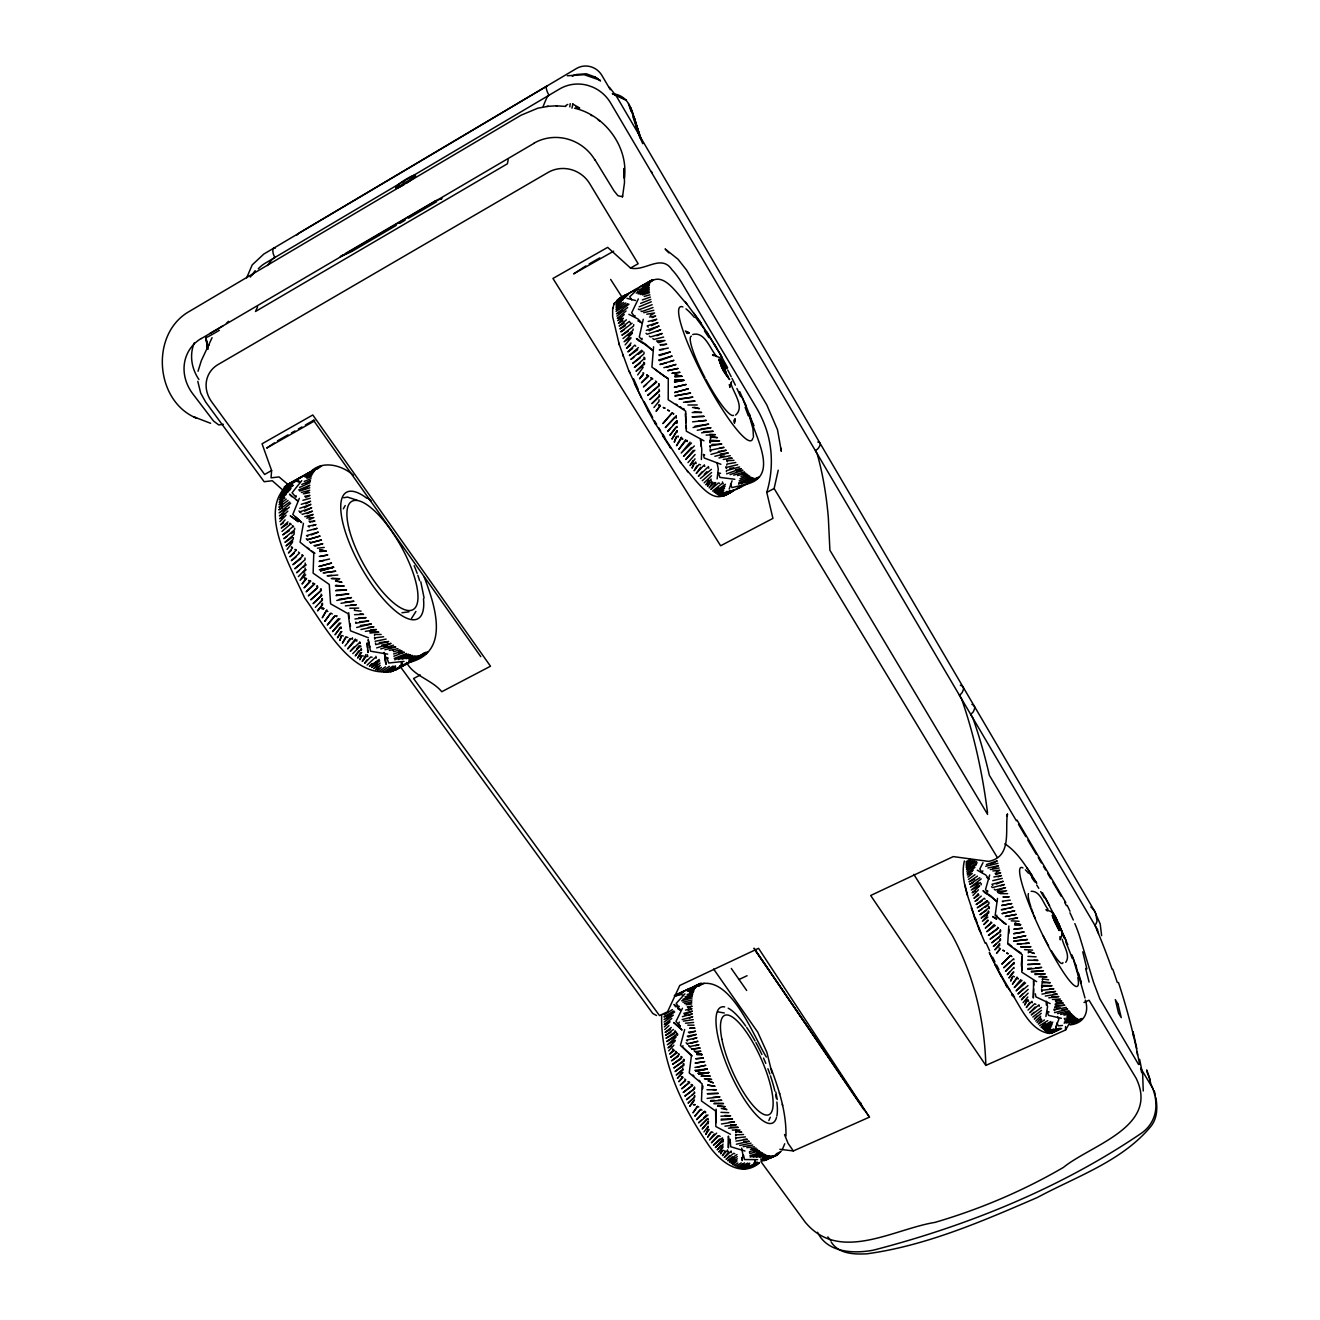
<?xml version="1.0" encoding="UTF-8"?>
<svg xmlns="http://www.w3.org/2000/svg" width="1320" height="1320" viewBox="0 0 1320 1320"><rect width="100%" height="100%" fill="white"/><g stroke="black" fill="none" stroke-linecap="round" stroke-linejoin="round"><path stroke-width="1.5" d="M374.583 635.63L374.583 634.491L381.15 634.441M685.608 416.328L685.789 422.664M785.961 1136.025C786.406 1112.842 779.279 1090.32 771.243 1068.837M1021.499 966.372L1021.68 963.501M356.812 639.705L356.796 641.107L355.361 640.447L347.655 648.895L355.361 639.045M352.44 637.791L352.423 639.21L350.938 638.616L344.998 646.008M1069.58 1023.066L1065.57 1029.996L985.826 1065.421C984.67 1020.855 973.747 974.787 952.281 935.368L913.786 874.351M659.191 394.465L659.175 396.231L651.915 403.623L659.67 396.182M1046.414 1002.177L1046.298 1004.949M1000.279 934.477L1000.263 935.979L991.732 942.826L999.157 937.15M1000.643 936.028L1000.675 934.527M755.287 1160.693L753.555 1164.818M685.641 414.744L686.317 431.194L703.939 440.797M1021.515 964.92L1021.713 962.131M683.463 1059.316L683.413 1060.752L673.827 1067.995L684.189 1060.983L684.222 1059.531M996.732 915.172L996.699 916.525L1000.725 920.221M988.96 902.352L988.911 903.771L978.598 911.295L981.733 909.332M301.752 477.031L290.136 483.087L295.564 481.437M643.979 357.175L643.929 358.875L634.375 367.405L640.315 362.901M644.77 359.535L644.82 357.852M677.111 430.666L672.078 438.883L677.111 430.666L677.044 432.333M685.427 416.196L685.707 413.16M305.167 568.029L305.101 569.695L298.37 576.576M1021.531 963.468L1021.762 960.745M753.489 437.151L752.944 428.62L749.001 414.942M694.27 1096.111L694.204 1097.547L688.066 1103.091L694.732 1097.151L694.798 1095.716M205.887 336.765L207.685 349.371L205.887 336.765A6.171 1.073 -34.1 0 0 209.649 335.874A70.966 12.012 -33.9 0 0 219.367 330.297M716.678 1133.121L709.533 1139.952L714.268 1133.962M709.186 1129.491L705.771 1134.491L707.899 1128.963M685.492 414.529L685.74 411.18L668.201 399.729L668.283 378.642L666.831 377.834M708.064 1127.593L708.147 1126.306L703.972 1131.9M1021.597 962.032L1021.861 959.376M384.78 658.779L384.796 655.891M659.027 399.745L658.911 401.495L653.928 407.517M1000.131 938.982L1000.015 940.483L993.349 946.391L996.171 944.047M1000.411 940.516L1000.51 939.015M683.248 1063.656L683.133 1065.091L675.064 1071.559L683.892 1065.322L684.024 1063.87M1021.697 960.58L1021.96 958.006M1033.659 988.894L1033.329 998.019L1033.593 980.463L1033.807 985.281M294.69 528.247L294.558 529.798L283.849 538.659L286.836 536.646M702.685 1088.753L702.933 1086.046M1007.292 815.051L1007.473 814.423C1004.718 828.976 1012.605 857.076 988.515 861.382L953.255 856.597L870.672 895.505L985.826 1065.421M1008.727 933.653L1009.189 929.412M643.714 362.257L643.549 363.94L636.058 371.233L643.005 365.722M644.391 364.617L644.539 362.917M988.73 906.609L988.597 908.028L979.918 914.71L986.139 910.684M989.241 908.672L989.373 907.252M1007.176 816.304L1007.391 813.912M1061.032 930.732L1058.805 923.703M304.87 573.012L300.069 580.305L305.728 574.778M661.666 1014.733C660.412 1060.999 681.615 1105.418 707.14 1142.955C717.684 1159.636 739.712 1179.255 759.363 1163.003M723.492 368.808C721.924 365.26 719.037 356.961 720.967 365.227M1021.812 959.128L1022.109 956.637M693.99 1100.401L689.617 1106.407L694.501 1100.005M716.1 1109.147L716.133 1122.627M734.316 422.532L733.87 420.106M1042.024 983.994L1042.173 982.723L1050.291 982.723L1041.942 981.601M701.365 459.525L701.794 449.477L700.491 439.51L701.151 446.308M710.424 435.847L710.556 438.603L710.721 437.151L717.436 437.695L712.173 436.31M636.405 289.295L619.872 298.072L614.279 303.369L612.661 308.863L612.645 316.685L619.311 344.85M642.064 338.316L641.899 339.702L639.292 337.029L643.253 319.275M633.732 324.572L633.567 326.024L621.885 335.214L628.27 331.271M732.055 480.777L729.184 489.077M1021.96 957.693L1022.34 954.822L1007.688 943.981L1008.81 925.996M999.718 943.47L994.9 949.822L999.916 945.005M1054.729 1007.82L1054.845 1006.83L1064.761 1005.213L1056.082 1005.279M692.604 421.839L706.315 420.387L698.478 421.212M682.819 1067.995L682.621 1069.431L676.253 1075.024L683.38 1069.645M294.195 532.933L293.98 534.501L284.955 542.355L292.314 537.289M778.222 470.217L774.13 488.515L766.771 492.393L772.926 518.397L720.621 545.77L552.948 278.454L607.662 247.368L630.514 268.042C644.919 271.705 661.254 253.688 671.863 269.593A40.639 13.662 64.7 0 1 681.978 283.156L756.657 408.193A39.056 12.986 66.1 0 1 764.643 424.809C772.959 446.16 773.388 470.596 766.771 492.393M750.007 1151.436L757.63 1149.423L751.69 1149.109M1028.33 952.908L1028.527 951.472L1034.335 953.436L1028.527 951.472M1027.719 960.135L1037.932 960.382L1033.841 960.284M726.759 465.185L726.924 464.079L735.784 462.478M643.137 367.339L637.676 374.946M734.596 421.971L735.058 418.688L734.481 423.258M988.251 910.866L988.036 912.285L981.205 918.027L988.68 912.928L988.894 911.509M677.143 427.35L676.995 426.409L669.9 435.254L675.906 427.284M676.797 420.684L676.83 423.077L676.797 420.684L672.87 425.304M1143.236 1090.98L1142.707 1074.926L1139.655 1059.333M1014.057 963.996L1014.024 962.544L1005.51 971.305L1013.925 963.121M1013.958 968.335L1013.925 967.477L1007.275 974.704L1009.519 972.097M1013.611 972.659L1013.661 971.8L1008.975 977.988L1012.803 972.576M1013.875 959.64L1013.678 958.765L1003.695 967.774L1009.453 962.297M682.72 1046.941L682.935 1045.671M676.764 1033.214L676.549 1034.534L666.683 1041.529L675.922 1036.216M677.473 1035.325L677.688 1034.005M987.756 890.835L987.558 891.99L985.528 889.515L989.67 874.962M981.189 878.905L970.48 887.189L978.582 882.964M633.138 328.96L632.874 330.429L623.007 338.53M653.582 346.813L651.915 367.125L666.633 377.602M355.872 622.083L355.658 623.238L368.725 620.977L359.551 621.769M354.635 609.246L354.403 610.385L361.07 611.16M293.469 537.636L293.172 539.203L286.027 545.919L292.76 541.15M508.167 159.769L507.408 163.779L255.519 311.471L257.582 306.801M682.918 1072.516L677.408 1078.357L682.143 1072.302M341.847 631.521L337.458 637.791L340.906 631.636M340.89 622.99L332.558 631.62L339.471 623.007M595.138 160.033L613.998 190.839L617.974 195.739L622.512 196.795L624.492 182.704L624.162 168.333L624.31 178.266C628.782 148.154 605.831 115.483 574.58 108.224M339.966 618.75L329.983 628.369L338.399 618.717M987.525 915.106L982.443 921.245L987.888 917.169M571.989 108.157L572.814 104.23A6.237 1.089 -32.2 0 0 572.534 103.9L579.711 108.075L575.866 107.035M408.969 660.759L419.034 656.04M738.705 482.856L751.327 477.345M1055.191 1004.85L1055.406 1003.86L1063.26 1003.068L1056.577 1002.474M569.811 106.904L570.207 103.669M406.527 662.458C413.82 676.253 432.003 679.75 441.755 691.73L490.495 666.22L312.79 414.975L262.053 443.8L271.606 470.531L271.062 477.84L279.064 476.933L288.321 484.786M676.021 1037.19L667.375 1044.73L675.114 1040.209M717.139 478.896L718.278 468.98L717.106 463.106M708.213 1122.445L708.428 1121.488L702.223 1128.979L708.213 1122.445L708.213 1123.732L708.428 1121.488M707.998 1115.004L698.544 1122.858L701.201 1120.251M981.041 884.895L981.321 883.691M632.263 333.382L624.096 341.748L630.036 338.019M980.496 882.519L971.339 889.993L979.423 885.753M198.017 371.266L201.333 360.657L212.075 337.705M292.495 542.338L287.067 549.384M246.642 277.876L252.202 264.891L263.786 254.067L546.348 86.444M997.524 898.392L995.148 915.37L1006.17 924.38L1001.649 921.079M750.404 1149.241L756.013 1148.07M360.921 655.941L359.914 659.736L361.828 655.826L363.33 655.974M303.451 523.38L300.069 542.207L313.78 553.179L313.12 573.16L329.274 584.463L330.577 603.834L348.2 613.75L350.46 630.812L368.395 637.791M675.064 1041.167L668.068 1047.849L671.088 1046.017M341.253 635.695L339.9 640.447L341.682 635.514L343.249 635.976M1064.431 1021.993L1075.849 1017.984L1071.856 1018.528M631.141 337.854L625.152 344.866M1045.918 1016.499L1047.568 1006.665L1046.397 1001.253M979.572 886.149L972.147 892.732L975.315 891.049M612.661 308.863L612.975 307.791M613.948 304.458L614.279 303.369M290.664 503.201L279.114 512.886L286.259 508.86M378.79 667.194L377.784 670.329L381.43 667.359M693.677 463.204L692.059 468.138L694.65 463.122L696.152 463.518L695.706 461.951M673.893 1045.126L668.712 1050.852M739.216 480.843L749.941 476.322L746.146 476.933M676.038 437.068L674.256 442.249L676.698 436.392L678.265 437.035L678.183 435.996M978.417 889.812L972.939 895.372M731.626 381.546L729.861 387.403L729.316 384.532M683.875 991.551L675.262 995.313M289.361 507.16L279.394 515.872L284.048 513.282M635.035 315.612L634.656 316.668L631.669 312.757L638.336 298.947M684.667 1029.534L680.443 1045.407L691.433 1055.637L689.238 1072.929L702.124 1083.819L701.481 1100.995L715.638 1111.027L715.836 1126.537L730.455 1134.259M628.93 304.21L616.506 313.78L623.106 310.431M721.891 1150.429L720.637 1153.812L722.766 1150.33L724.036 1150.594M784.74 1143.747L782.281 1149.72M709.186 481.981L707.553 486.337L710.506 482.427L711.86 482.476L711.084 480.579M964.392 860.937C959.624 880.572 970.101 900.768 975.282 919.33M674.652 1011.928L664.092 1019.518L673.365 1015.146L664.191 1022.026M1026.91 999.405L1024.683 1005.031L1027.257 1000.741L1028.544 1001.203L1028.197 999.851M761.689 1159.752L770.831 1156.27L766.969 1156.799M679.305 1022.092L678.48 1024.155L680.279 1026.333L675.988 1021.416L682.457 1008.282M415.915 611.457L411.625 618.271M1012.473 976.701L1010.674 981.073L1013.133 976.107L1014.453 976.767M287.826 511.17L279.675 518.777L283.272 516.796M1062.154 934.082L1060.241 939.807L1059.878 936.705M627.611 307.56L616.902 316.107M740.009 478.731L748.588 475.299M982.839 870.837L982.08 872.553L979.786 869.072L982.987 862.686M768.851 1120.482L770.319 1117.231M299.343 498.349L292.825 514.404L298.65 520.063M286.093 515.196L279.939 521.582M626.059 310.992L617.298 318.384L620.433 316.882M337.029 615.747L336.6 616.621L335.181 615.714L327.327 625.02L334.438 616.291M671.797 1018.479L664.29 1024.468L669.058 1022.291M976.371 864.649L966.784 871.216M1065.883 1018.248L1073.622 1015.822L1067.534 1015.806M345.592 637.082L342.408 643.187L346.368 636.966L347.902 637.494M365.921 654.538L362.257 661.468L366.333 656.32L367.801 656.518L367.389 654.736M360.541 652.624L357.637 658.053L361.713 652.459M741.048 476.536L747.268 474.326M343.349 508.827L345.197 505.527M624.261 314.49L617.694 320.578L623.023 318.202M698.791 1106.968L697.191 1106.853L693 1112.826L697.57 1106.193M670.065 1021.779L664.389 1026.844M696.828 465.993L694.122 470.778L699.088 464.376L700.54 464.838M974.919 867.405L967.065 873.081L972.015 871.15M326.815 609.873L322.278 617.76L326.37 610.747L327.871 611.523M377.751 666.567L375.92 669.768L380.193 665.28M309.243 473.204C321.156 459.508 341.418 464.706 353.447 475.249M692.885 460.73L690.079 465.581L695.029 458.832M762.184 1158.696L769.51 1155.99M400.537 666.748L401.495 662.706M409.827 658.564L415.767 655.99M708.691 480.332L705.969 484.836L711.15 479.094M747.285 1165.461L745.321 1168.662L749.067 1166.88M1055.67 1026.976L1058.822 1019.436L1057.65 1016.631M1066.972 1016.284L1072.549 1014.783M710.704 1132.263L707.619 1137.18L711.678 1131.818L712.932 1132.411M712.833 482.163L709.186 487.872L714.499 482.641L715.803 482.74M725.307 1151.106L722.419 1155.627L726.528 1151.172L727.749 1151.486L727.501 1149.918M722.947 1145.776L718.921 1152.046L723.063 1147.212M973.252 870.177L967.345 874.896L970.464 873.774M208.642 345.659L209.237 344.751M1029.6 1002.49L1026.316 1007.523L1031.052 1002.16L1032.289 1002.689L1031.926 1001.335M347.968 641.602L349.948 638.665M690.112 989.291C726.198 962.131 752.565 1034.88 766.326 1057.039M735.735 1160.577L732.831 1164.784L737.088 1160.907M358.776 650.826L355.278 655.891L361.3 649.11L361.465 650.215L361.267 648.582M366.911 660.016L364.666 663.25L370.705 656.964L372.124 657.228M296.125 495.742L295.927 497.211L292.066 492.756L301.736 480.661M340.296 627.33L335.049 634.755L341.104 627.016L341.286 628.435M293.172 485.463L280.912 494.076L290.12 489.852M392.37 669.421L390.472 672.062L395.159 668.761M725.224 370.128L725.934 373.131L724.515 370.837M724.977 370.177L725.835 368.973M330.198 613.767L324.769 621.34L330.841 613.123L332.31 613.965M685.756 439.675L678.843 449.328L685.856 440.715L687.308 441.523L687.225 440.484M700.689 467.346L696.234 473.484L703.362 465.828L704.764 466.356L704.303 464.805M1041.661 1019.551L1038.361 1024.089L1044.483 1019.931M762.894 1157.574L768.24 1155.726M377.223 664.141L373.84 668.662L380.077 663.036M291.043 488.4L280.368 496.072M1065.768 962.329C1070.734 955.432 1063.606 946.291 1062.253 939.295M356.614 648.879L359.139 645.711M715.341 483.895L710.886 489.472L718.344 483.021L719.582 483.186M679.255 1006.252L678.661 1006.995L676.219 1003.365L684.898 993.877M1047.866 1028.659L1045.605 1031.448L1050.819 1027.686M288.7 491.403L279.84 498.003L283.602 496.468M250.272 277.068L255.304 270.864L252.087 274.808M720.67 1145.529L717.156 1149.852L723.096 1144.077M728.772 1151.98L724.235 1157.508L730.158 1152.162L731.346 1152.525L731.082 1150.957M690.096 442.183L681.219 453.007L691.498 443.074M1020.789 979.605L1014.272 987.558L1022.026 980.397M228.525 321.272L226.413 323.416M693.33 450.401L685.806 459.508L694.864 450.219M1024.039 996.716L1021.449 999.834L1028.131 993.184M395.736 667.821L393.145 670.923L399.168 667.639M702.091 471.834L698.395 476.272L707.47 467.494L708.807 468.088L708.345 466.521M1023.115 1002.622L1027.834 996.98M699.897 1110.12L694.782 1116.192L700.804 1109.278L701.976 1110.12M999.586 949.641L996.55 953.238L1000.345 948.701L999.042 947.925M631.026 342.986L626.505 348.315L630.63 345.048M670.263 428.389L667.639 431.475L676.682 421.41M1037.042 1022.538L1039.88 1019.205L1041.068 1019.353L1040.457 1017.67M286.176 494.455L279.328 499.884L284.823 497.887M698.263 986.024L700.623 983.284L697.603 985.05M376.612 661.798L371.679 667.507L379.665 660.874M1036.876 1016.136L1034.335 1019.073L1041.199 1013.298M734.63 1159.62L731.247 1163.514L737.303 1158.762M354.205 646.816L350.278 651.304L359.634 642.493L359.997 643.582L359.783 641.933M723.822 365.475L724.416 364.798L725.125 367.768M987.789 920.089L983.845 924.594L988.317 920.436M720.258 490.132L716.859 494.01L724.564 488.252M687.984 462.594L695.095 454.526M727.848 492.673C712.586 506.682 696.581 480.183 686.944 470.531M691.433 447.546L683.545 456.308L694.337 445.962M1049.647 1029.814L1047.337 1032.372L1053.69 1028.973M717.783 1135.876L711.48 1142.79L718.987 1135.678L720.159 1136.388M674.833 417.186L665.296 427.581L676.087 416.427L676.318 418.077L676.203 415.701M285.103 519.865L280.599 524.733L283.519 522.819M722.799 1139.539L715.324 1147.575L722.898 1140.958L722.997 1141.998L722.799 1139.539L722.898 1140.579M643.203 374.847L639.523 378.807L643.764 373.213L642.988 372.735M706.942 1118.997L700.409 1125.976L708.031 1118.551L708.114 1119.855M1024.436 982.064L1016.136 990.924L1025.607 982.938M629.887 292.941L616.885 301.207L623.65 298.435M371.992 663.597L369.451 666.303L379.252 659.456M704.269 474.408L706.876 471.669M729.762 1155.577L726.115 1159.438L733.656 1153.301L734.794 1153.713M1022.489 994.059L1019.733 996.963L1028.181 989.373M315.348 607.348L321.75 600.583L321.667 598.983M1035.128 1007.028L1029.716 1012.737L1038.18 1005.526L1039.318 1006.153L1038.955 1004.8M734.299 1165.543L737.814 1163.019M1054.928 918.175L1056.643 921.145M319.588 602.943L322.41 600.022L322.311 598.405M724.168 493.069L721.396 495.924L730.339 490.561M717.981 490.545L715.489 493.069L725.142 486.222M352.82 653.631L360.608 645.777L360.871 646.882M627.841 295.07L616.555 302.346L621.605 300.399M733.953 1157.822L729.581 1162.194L737.269 1156.633M781.209 1151.172L777.249 1154.984L764.131 1160.709M696.201 986.881L698.808 984.307L693.165 986.898L693.957 988.63M703.84 1117.628L706.497 1115.02M719.796 1138.945L713.427 1145.216L722.436 1137.856L722.617 1138.896M623.304 318.45L618.404 323.235L622.924 320.776M1035.771 1021.036L1040.671 1016.235M1023.561 988.531L1017.967 993.993L1027.983 985.578M292.561 482.097C252.73 505.098 292.479 569.811 304.623 597.91C324.456 624.888 353.826 683.925 395.95 669.702L413.457 660.445M1045.159 1023.412L1041.101 1027.323L1050.835 1021.482M704.17 482.806L711.513 475.81M645.315 286.275L650.727 281.127L642.312 285.73M625.581 297.28L616.242 303.451M1056.478 920.914L1058.953 927.96M322.03 595.171L313.087 603.636L321.37 595.749L321.189 594.132M698.957 985.908L701.728 983.284L695.458 986.766M1027.999 1010.097L1034.698 1003.761L1035.886 1004.339M649.605 282.497C663.762 270.27 677.704 295.284 686.73 303.715M718.558 487.872L714.07 492.096L725.439 484.275M743.275 1163.91L738.936 1167.969L747.714 1163.035M367.141 665.065L374.929 657.789L376.299 658.086L375.886 656.32M727.567 492.97L724.894 495.462L733.078 490.99M1034.072 1012.341L1031.299 1014.915L1041.496 1007.457M664.752 1029.551L668.976 1025.64M287.958 521.845L281.275 528.016L287.677 523.924M991.37 922.499L985.314 928.092L990.577 923.901M732.237 1156.848L727.881 1160.841L737.005 1154.571M291.06 550.638L288.453 553.014L292.512 547.816L291.291 547.041L292.429 547.486M691.581 991.848L694.056 989.587L689.023 991.254M623.106 299.607L615.945 304.524M379.731 670.906L385.457 666.798M638.385 347.572L629.36 355.575L637.692 349.717M639.144 287.743L629.722 296.786L631.768 299.904M656.106 381.727L645.447 391.149L656.766 382.041L655.479 380.985M659.637 390.918L649.819 399.58L659.142 390.951L659.059 389.185M310.761 473.467L315.348 469.425L305.563 474.837M303.006 572.517L306.108 569.794M702.306 480.711L711.595 472.543M400.488 665.742L395.95 669.702L404.53 665.033M284.196 497.92L279.213 502.243L282.381 500.841M685.179 1080.866L680.196 1085.205L685.789 1079.859L684.667 1079.001M317.262 588.192L308.352 595.864L317.905 587.153L316.618 586.113L317.46 585.882M648.4 283.189L651.321 280.682M626.389 319.82L619.163 326.007L624.178 323.202M744.612 1165.989L741.691 1168.48L749.644 1164.091M745.652 484.588L758.67 477.031M750.42 1165.626L747.549 1168.068L754.957 1164.636L754.215 1162.821M281.985 531.399L290.631 524.057L289.757 523.297L291.076 524.354M646.553 384.252L643.417 386.909L652.146 378.625L650.793 377.652L652.822 378.939M967.89 877.124L972.312 873.394M981.288 896.082L975.034 901.362L977.823 899.613M650.578 392.98L647.674 395.423L658.812 385.671L658.63 383.922M653.482 390.538L659.307 385.654L659.142 383.905M641.801 350.229L630.861 359.387L633.831 357.34M700.375 478.516L711.397 469.342M1046.479 1024.93L1042.289 1028.412L1052.799 1022.109M693.577 988.35L697.851 984.835L687.934 989.522L688.743 991.254M294.31 553.146L289.888 556.776L296.125 550.275L294.938 549.433L296.076 549.862M299.359 570.455L296.604 572.731L305.217 564.696L305.2 563.029M303.484 567.072L306.224 564.795M718.162 494.917L723.739 490.363M1051.941 1031.085L1049.169 1033.345L1059.102 1028.33M689.271 1097.399L686.482 1099.676L694.32 1093.241L694.303 1091.805M692.059 1095.121L694.848 1092.861M648.928 282.645L651.932 280.203L639.936 286.82M712.602 491.089L721.99 483.565L723.162 483.78L722.403 481.882M671.319 1027.472L665.148 1032.355L670.494 1029.451M301.24 563.64L294.772 568.755L305.068 559.696L304.953 558.03M381.711 671.5L389.35 666.352M719.218 495.247L723.805 492.228M729.333 491.271L723.343 495.99L735.174 489.588M674.371 1050.324L669.636 1054.053L673.53 1049.812L672.523 1049.086L673.381 1049.598M286.226 499.092L279.081 504.685L282.48 503.068M740.965 486.057L741.79 485.413M735.801 1166.335L741.262 1162.92M296.043 557.04L291.373 560.654L299.574 552.997L298.435 552.057M1032.834 1017.027L1041.48 1010.361M309.787 474.457L314.457 470.861L303.666 475.992M615.978 306.141L621.258 302.082M998.085 927.96L988.383 935.385L997.144 929.313M740.107 486.717L725.62 495.198L731.659 491.865M753.11 1164.389L748.704 1167.755L757.663 1163.63L756.921 1161.831M1039.715 1025.689L1047.75 1020.624M632.033 323.251L620.73 331.815L624.294 329.802M300.828 558.739L292.908 564.663L302.858 555.934L301.785 554.928L302.923 555.357M691.036 989.736L696.861 985.38M288.057 500.478L278.949 507.21L282.447 505.478M383.757 672.111L393.063 666.039M306.058 483.962L310.48 480.694L301.801 484.423M640.266 357.835L632.643 363.445L644.011 353.81L643.979 352.126M968.451 879.433L974.968 874.665M632.626 348.43L627.908 351.879L634.788 345.147L635.761 346.137M995.329 925.468L986.816 931.689L994.191 924.577M673.513 1029.468L665.56 1035.259L670.906 1032.405M289.69 502.045L278.817 509.817L282.315 508.035M616.011 307.84L623.634 302.412M677.292 1052.65L670.577 1057.37L676.434 1052.139L675.477 1051.347L676.335 1051.842M1046.463 1031.893L1050.72 1029.451M741.691 486.139L736.477 489.456M691.086 990.561L695.426 987.541L687.027 990.759M315.381 469.557L320.166 466.24M737.352 1167.144L744.562 1162.92M1056.528 1028.643L1049.845 1033.263L1060.736 1028.197M638.303 354.272L642.774 351.202M720.291 495.577L727.171 491.32M646.041 289.855L649.226 287.677L636.306 293.106M625.795 302.94L616.044 309.589L621.522 307.213M977.443 876.117L969.028 881.842L974.605 879.219M291.324 533.61L294.31 531.581M304.953 493.465L309.721 490.248L301.373 492.525M274.378 442.926L266.689 448.074L314.738 420.799M289.658 484.127L284.245 487.723L287.578 486.849M746.262 484.176C781.226 476.322 752.977 433.29 749.43 414.018M616.077 311.404L627.742 303.649M678.348 1056.297L671.55 1060.801L679.206 1054.664L678.298 1053.805L679.14 1054.301M388.888 672.078L395.522 667.706M966.124 863.082L970.827 859.98M284.245 486.964L289.278 483.664M316.585 469.359L321.618 466.042M691.779 989.323L696.135 986.486L686.334 990.33M1044.549 1030.474L1051.71 1025.772M752.532 1164.966L749.611 1166.88L759.198 1162.92M585.865 265.914L573.622 273.884L613.652 251.179M979.753 877.734L969.622 884.317L973.285 882.568M440.995 199.105L441.986 198.412L434.907 201.151M648.731 282.991L653.532 279.889M283.354 489.109L290.911 484.275M747.384 483.433L757.548 478.154L753.951 479.16M680.971 1058.97L672.557 1064.349L681.813 1057.386L680.955 1056.462L681.813 1056.974M387.238 672.094L395.62 666.748M664.191 1014.783L672.441 1009.585M722.535 496.27L733.309 489.934M984.868 907.368L987.987 905.404M282.414 490.545L291.951 484.588M303.286 489.439L309.887 485.298L298.617 489.934M289.426 530.689L282.711 534.88L293.123 526.498L292.314 525.657L293.634 526.713M627.693 335.61L632.395 332.689M385.522 672.094L395.455 665.907M744.265 1168.959L748.803 1166.138M1043.443 1029.451L1052.37 1023.907M341.946 255.552L340.279 256.707L351.516 251.641M748.754 482.576L756.822 478.401L753.373 479.127M281.457 492.03L292.76 485.067M673.827 1010.939L663.976 1016.928L671.187 1013.892M301.686 476.619L287.562 484.786L293.271 482.839M966.141 864.451L972.922 860.326M1071.741 1023.759L1080.965 1019.799L1077.103 1020.541M750.37 481.585L756.112 478.632L753.027 478.912M297.825 478.945L298.832 478.351M295.779 480.183L286.308 485.611M421.476 656.007L426.921 652.723L423.654 653.433M977.212 862.851L966.487 869.286L971.47 867.191M982.064 900.966L976.124 904.53L984.307 898.276L985.034 899.184M342.441 255.255L343.546 254.611M687.258 998.827L692.34 995.808L682.935 999.256M310.134 471.883L297.676 479.341L299.722 482.361M345.296 253.572L434.56 201.333M201.3 338.596L534.088 143.286M396.198 225.439L352.11 251.295M399.729 223.377L405.009 220.275M408.54 218.212L436.738 201.663M307.395 496.864L309.952 495.38L304.788 496.287L306.125 497.607M650.347 315.43L654.571 312.972L646.75 314.226M420.321 656.04L427.894 651.618M966.157 865.854L974.836 860.822M1073.044 1022.983L1080.37 1019.865M619.245 298.534L624.888 295.284M391.792 671.5L395.736 669.322M743.011 1168.711L749.331 1165.082M420.981 655.017L425.716 652.294M688.908 1003.695L691.878 1001.995L684.437 1003.547M618.601 299.029L626.571 294.475M277.546 440.781L287.991 434.858M291.472 432.877L294.954 430.914M298.435 428.934L301.9 426.954M305.382 424.99L314.077 420.04M589.198 263.885L599.759 257.895M629.211 293.238L617.232 300.052L622.693 298.072M1048.245 1032.851L1056.478 1028.593L1055.703 1026.762M271.606 470.531L264.643 474.457L211.761 401.973A29.914 26.433 29.5 0 1 218.047 364.567L548.014 172.475A30.508 29.453 35.3 0 1 589.693 183.629L638.154 263.736L630.514 268.042M976.569 861.465L966.174 867.322L969.936 865.92M290.136 483.087L307.626 473.286M633.468 290.45L652.558 279.724L641.718 286.291M625.202 325.908L619.938 328.861L629.31 321.42L630.448 322.954M966.108 861.762L970.299 859.435M316.618 468.6L308.55 473.038L309.705 474.969M305.795 503.893L310.596 501.254L301.257 504.339M692.736 334.537C704.962 331.122 710.275 349.618 716.727 356.499M311.685 471.157L317.839 467.775M394.531 670.312L402.435 666.039M650.166 281.572L643.88 284.971M304.425 507.886L310.942 504.322L299.805 508.332M314.968 469.194L319.027 466.999M724.135 495.726L734.25 490.215M735.619 415.058C745.255 406.873 732.88 392.155 730.851 383.064M740.338 1168.233L749.727 1163.168M566.049 105.369L567.814 104.412M699.452 985.726L704.055 983.284M409.2 662.426C450.895 652.393 434.973 604.939 424.116 576.889M739.2 488.02L758.274 477.906L751.014 480.199M420.304 674.982L413.572 678.529L659.505 1015.558L667.54 1011.797L679.767 985.462L758.554 948.337L869.434 1117.132L793.353 1150.941L779.839 1149.291M674.735 1033.609L665.973 1038.246L675.527 1031.662L674.866 1030.92L676.483 1032.686M990.693 864.32L997.26 860.887L986.502 864.501M409.035 662.244L422.12 655.462L416.493 657.327M412.038 660.792L423.456 654.885L415.833 657.195M418.473 657.657L425.997 653.796L422.284 654.472M680.938 992.871L682.555 992.062M683.958 991.122L674.305 995.742M637.626 291.687L649.126 285.912M680.691 992.772L691.581 987.541M772.233 1157.145L777.216 1154.637M678.051 994.092L678.942 993.647M622.462 297.379L625.746 295.746M639.804 289.509L649.39 284.774M291.786 482.839L296.67 480.43M313.582 472.279L304.342 476.536M996.336 871.926L999.718 870.259L992.871 870.952M398.755 667.656L407.368 663.448M772.827 1156.37L778.024 1153.828M304.606 511.219L311.701 507.787L299.739 511.863M746.427 1168.365L752.087 1165.725M399.828 666.485L406.774 663.135M1074.826 1021.614L1079.463 1019.37M649.126 330.825L659.159 325.99L646.387 330.363M404.036 664.933L403.062 665.412L401.56 662.194M1057.32 1030.326L1051.726 1033.015L1061.643 1028.593M642.196 287.232L649.654 283.668M627.577 294.393L619.872 298.072L623.716 297.462M312.724 473.632L305.25 476.949M307.082 513.727L312.444 511.154L302.164 514.355M1072.649 1023.049L1082.251 1018.479M651.469 325.661L657.954 322.591L647.163 325.924L648.219 327.212M776.275 1153.795L779.707 1152.162M688.314 1010.46L692.01 1008.695L685.492 1010.08M1070.668 1024.419L1081.921 1019.089L1078.457 1020.096M675.279 995.197L689.32 988.597M1051.116 1033.082L1058.673 1029.534M739.018 979.506L747.07 975.727M993.135 868.23L998.53 865.705L987.904 867.999M1050.489 1033.164L1059.811 1028.824M307.89 516.895L313.153 514.437L304.804 516.631M652.261 321.37L656.783 319.275L648.186 321.486M738.507 484.143L752.4 477.741L748.688 478.83M688.726 1015.443L692.307 1013.809L682.39 1016.664M695.97 985.495L699.732 983.779M741.361 483.598L753.456 478.137M649.308 289.393L638.121 293.898M311.899 474.952L306.388 477.196M726.033 494.373L730.966 492.162M299.541 487.41L309.986 482.74M1083.984 1002.49L1089.049 1000.23L1136.074 1078.159C1159.9 1126.736 1091.013 1144.885 1063.425 1167.408A523.413 442.546 -3.2 0 1 934.923 1222.402C893.491 1229.085 839.256 1263.504 805.134 1222.072L761.079 1161.814M644.787 284.889L649.918 282.596M1070.041 1024.864C1083.967 1023.495 1089.478 1012.357 1085.304 1000.131M308.962 519.766L313.846 517.605L306.669 518.034M652.245 317.559L655.66 316.058L649.489 317.014M744.381 482.938L754.462 478.5M657.079 331.337L660.693 329.786L647.097 334.24L646.024 333.284M761.392 1161.336L773.289 1156.254L767.382 1157.722M649.407 291.076L640.167 294.525M1070.982 1024.237L1081.575 1019.733L1077.764 1020.624M763.999 1160.379L774.378 1155.957L767.547 1157.458M766.738 1159.356L775.434 1155.676L772.035 1156.27M656.799 335.709L662.178 333.465L650.463 336.963L649.324 336.088M747.598 482.146L755.436 478.863M417.384 656.007L409.266 659.719L408.358 657.756M769.642 1158.25L776.44 1155.412M639.177 306.801L651.321 301.785M311.305 534.963L318.334 532.108L306.537 535.639L307.774 536.398M394.729 659.785L408.573 654.159M752.103 1165.362L758.802 1162.788M674.801 995.989L683.397 992.508M689.535 1018.066L692.753 1016.763L682.143 1019.618M996.253 884.07L1003.216 881.281L991.964 884.301L992.772 885.456M694.732 988.581L687.918 991.072M1054.102 1031.134L1059.053 1029.154M304.243 481.387L310.975 478.714M398.359 659.571L410.52 654.786L404.976 655.99M676.021 995.973L681.104 993.993M640.629 303.385L650.842 299.392M309.804 487.806L299.64 491.04M313.665 529.666L317.163 528.313L307.18 530.937M652.162 304.705L639.16 309.705L638.319 309.045M998.035 876.876L1001.418 875.572L993.861 877.008M649.506 292.693L642.461 294.971M1052.073 1032.405L1056.611 1030.689M402.138 659.224L412.401 655.396M1064.168 1023.181L1076.741 1018.512L1069.101 1020.112M630.745 291.967L635.068 290.4M759.38 1162.507L755.865 1163.794L754.809 1160.791M288.832 483.945L294.442 481.882M1066.659 1023L1077.599 1019.024M761.491 1160.412L772.167 1156.534L766.507 1157.574M652.987 307.543L641.833 311.57L640.909 310.975M408.903 611.853L401.973 612.727M726.594 473.863L741.262 468.649L735.471 469.87M1000.643 885.835L1004.388 884.499L992.425 887.568L991.534 886.726M642.328 299.921L650.38 297.082M312.659 525.806L316.024 524.617L308.072 526.218L309.309 526.977M684.964 996.913L692.785 994.174M1069.315 1022.703L1078.424 1019.502M573.375 75.52L572.137 75.95L575.421 74.828M997.87 890.274L1005.526 887.65L995.214 890.01L994.257 889.218M406.048 658.762L414.2 655.974M730.059 474.606L742.896 470.283L737.071 471.306M666.352 362.917L659.951 364.501L673.976 360.343L670.164 361.63M406.56 653.499L394.267 658.399M692.175 997.92L681.681 1000.807M693.115 1039.038L696.927 1037.767L686.499 1040.16L687.406 1040.952M637.114 289.707L638.105 289.377M306.867 478.302L311.454 476.8M1072.153 1022.291L1079.232 1019.98L1075.784 1020.129M617.925 299.524L621.505 298.37M653.796 310.299L643.731 312.708M687.159 994.537L693.231 992.591M750.139 1157.062L762.597 1153.07L758.885 1153.697M692.027 999.982L682.952 1002.243M376.662 647.905L391.099 643.401L381.826 645.084M997.903 863.329L985.71 866.299M666.435 367.422L675.972 364.485L663.844 367.67M733.706 475.167L744.48 471.851M753.192 1157.26L764.115 1153.895M663.415 349.519L659.307 349.833L668.349 348.051M315.084 546.084L322.839 543.774L313.945 545.639M691.119 1043.295L697.966 1041.282L686.845 1043.79L687.703 1044.301M1005.642 909.298L1001.319 909.727L1013.018 907.12L1009.322 908.209M380.754 648.912L393.475 645.216M309.639 492.608L303.303 493.829M756.393 1157.343L765.583 1154.703L761.689 1155.033M739.579 466.95L726.412 470.679L726.445 471.752M744.447 484.688L731.957 487.608L730.521 484.275M302.907 500.313L310.266 498.267M644.259 296.406L649.935 294.838M311.933 521.879L314.919 521.053L309.193 521.515L310.431 522.291M710.935 454.41L726.198 450.236L718.327 451.539M1054.515 1012.671L1067.666 1009.074L1061.758 1009.882M695.491 1045.654L698.973 1044.714L689.403 1046.562L690.261 1047.073M411.642 658.465L420.733 656.057L408.936 661.683M323.878 560.521L319.093 561.413L329.587 559.004M724.333 368.412L726.528 373.527M737.5 475.563L745.998 473.368L742.285 473.467M419.034 655.809L424.743 654.34L415.948 659.109M384.978 649.737L395.769 646.965L388.295 647.608M1057.485 1013.611L1069.002 1010.691M999.124 868.016L990.28 869.566M759.726 1157.31L767.002 1155.478M663.613 337.046L654.027 339.454L652.806 338.646M714.862 456.291L728.277 452.991L720.34 453.981M737.665 464.689L726.528 467.412L726.462 468.501L725.835 466.752M356.647 627.479L371.365 623.931L360.327 625.515M693.198 1019.65L683.43 1021.119M992.788 880.654L1002.309 878.377M697.405 1067.253L705.837 1065.289L694.98 1067.434M736.379 1144.226L749.199 1141.272L743.589 1141.849M675.378 995.593L680.856 994.339M1060.636 1014.42L1070.272 1012.258L1066.164 1012.44M691.746 1003.942L686.103 1004.701M693.082 427.531L708.691 424.132L694.963 426.195M662.788 345.031L666.649 344.207L660.049 344.751L660.858 345.427M707.355 1068.986L695.838 1071.361L707.355 1068.986L694.864 1070.339M360.938 629.524L373.939 626.785L368.362 627.363M739.728 1145.513L751.014 1143.169M718.971 457.974L730.273 455.664M320.298 556.512L327.756 555.01L319.308 556.396M1066.312 1007.391L1054.548 1009.767L1054.515 1010.74L1054.02 1009.206M389.334 650.397L397.98 648.664M567.336 75.768L584.199 74.712L600.352 80.305M576.428 74.481L586.261 73.772L595.287 77.072M375.061 641.305L386.084 639.094M1031.168 891.28C1040.374 890.802 1043.196 903.573 1047.981 909.199M548.344 106.293L537.867 108.174L521.07 115.203L189.585 311.272C149.704 333.448 154.819 401.56 196.845 418.308L193.726 416.823L210.623 423.291M1012.671 918.868L1017.621 917.911L1008.876 919.166M693.627 1022.455L685.509 1023.231M1041.975 994.125L1055.571 991.468L1045.605 992.393M336.798 600.468L351.483 597.597L339.273 599.296M674.998 396.033L690.607 393.03L675.295 395.653M697.257 430.287L710.985 427.762L701.118 428.818M343.678 497.755L347.474 497.079L357.027 500.197M319.341 569.761L333.647 567.204L320.595 570.834L333.647 567.204L320.183 569.53M1063.936 1015.096L1071.51 1013.776L1067.401 1013.578M400.026 649.819L393.69 651.684L393.096 649.786M743.226 1146.651L752.746 1145.017M1045.308 996.072L1057.221 994.059L1053.129 994.274M365.376 631.389L376.414 629.558L370.887 629.755M721.495 1123.98L734.464 1121.884L728.937 1122.264M341.005 603.289L353.958 601.227L345.015 602.068M735.933 1141.14L747.351 1139.308L743.506 1139.457M404.036 661.369L388.657 663.019L386.875 657.574L388.261 658.185M679.14 399.267L692.885 397.138L679.437 398.887M384.087 646.569L387.849 646.024M1027.884 969.408L1041.661 967.411L1035.738 967.906M729.729 468.369L733.672 467.808M223.327 424.314L218.757 424.941L213.592 421.08L192.621 393.608A43.824 38.725 30.4 0 1 201.218 338.481M323.152 572.929L335.758 571.181L323.994 572.715M723.228 459.426L732.204 458.238L728.426 458.089M701.596 432.828L713.212 431.277L703.461 431.689M1049.829 1033.51C1027.405 1030.689 1018.71 1000.609 1006.071 985.281M383.592 636.735L374.665 637.906L374.764 639.045L374.55 637.428M1010.262 900.174L1002.342 901.214L1002.969 901.857M724.944 1126.174L736.362 1124.673L730.686 1124.822M1048.789 997.837L1058.822 996.583L1051.891 996.518M1013.776 941.193L1027.488 939.51L1014.024 940.929M354.948 618.981L366.102 617.628L358.809 617.76M398.722 652.921L404.332 652.245L393.805 656.238M707.124 1098.421L719.994 1096.87L712.849 1097.366M745.42 1136.883L735.735 1138.005L735.784 1139.061L735.669 1137.642M317.526 548.196L324.258 547.42M379.269 642.592L388.641 641.52L375.721 644.638L375.507 643.021M746.839 1147.657L754.429 1146.783M767.167 1159.537L764.676 1159.62M1031.382 972.081L1043.476 970.728L1031.299 971.223M694.039 1025.178L687.786 1025.178M1062.435 1025.475L1058.178 1025.854L1057.056 1022.851M720.093 447.793L724.069 447.381L710.44 450.153L710.572 451.588L710.143 448.849M345.345 605.88L356.367 604.725L351.07 604.857M1007.688 893.673L1000.296 893.656M683.446 402.27L695.079 401.132L685.641 401.758M721.066 1120.102L732.517 1119.014L721.281 1119.145M757.185 1152.574L761.029 1152.211L749.941 1155.693M556.149 105.847L565.851 106.408M369.913 633.039L378.807 632.214L369.913 631.62M1017.208 944.196L1029.253 943.156L1025.326 943.42M728.541 1128.204L738.21 1127.362L730.521 1127.065M1068.639 1017.406L1074.711 1016.895L1065.042 1020.162L1064.332 1018.364M710.457 1101.21L721.776 1100.253L718.13 1100.352M1027.818 968.55L1031.778 968.236M327.129 575.883L337.804 575.025M335.593 590.766L346.533 589.924L336.221 590.221M1056.099 1008.101L1060.174 1007.82M697.867 1073.341L708.84 1072.582L698.907 1074.315L708.84 1072.582L698.511 1073.259M1017.439 943.932L1021.383 943.684M327.954 575.652L331.897 575.404M720.456 456.274L724.383 456.027M1035.028 974.556L1045.242 973.929L1034.946 973.698M546.827 106.408L557.155 105.765M733.969 460.317L727.617 460.68L727.353 461.818L726.726 460.069M1019.056 921.278L1011.236 920.849M1052.436 999.438L1060.372 998.993M757.63 1159.653L744.562 1159.554L743.539 1155.215M706.101 435.105L715.357 434.659L709.731 434.296M695.029 1051.545L700.904 1051.264L695.887 1052.056L694.056 1050.77M743.556 1134.507L735.801 1134.87L735.751 1135.909L735.636 1134.507M720.902 1116.208L730.603 1115.796L724.894 1115.482M711.926 444.46L721.792 444.064L710.226 445.863L710.259 447.298L709.978 445.978M717.981 1011.879L724.301 1012.984M354.536 614.691L363.545 614.344L360.03 614.014M753.406 1151.024L759.313 1150.793L749.859 1153.597L749.446 1151.881M398.491 651.139L402.154 651.024L393.608 653.994M1049.763 988.928L1053.855 988.779L1041.777 990.346L1041.826 991.601L1041.562 989.224M1020.805 947.018L1030.969 946.704L1021.036 946.753M713.938 1103.817L723.509 1103.536L714.302 1103.14M710.82 1100.534L714.483 1100.434M349.816 608.256L358.677 608.091M701.019 1076.179L710.259 1076.08L701.662 1076.097M732.27 1130.052L739.976 1129.969M692.224 412.516L701.63 412.45L694.188 411.939M687.918 405.009L697.207 404.959M1076.13 1019.931L1079.793 1019.914L1074.579 1022.109L1073.737 1020.261M706.976 1089.775L716.446 1089.759L712.866 1089.611M331.254 578.606L339.768 578.754L332.079 578.374M1038.823 976.833L1046.941 977.014L1040.374 976.173M678.678 993.943L682.621 994.966M295.152 480.76L299.195 482.08M734.844 479.292L719.944 477.411L718.377 472.857M720.967 1112.331L728.739 1112.661M717.552 1106.243L725.175 1106.705L717.915 1105.549M1024.551 949.641L1032.636 950.136M1027.917 956.356L1036.101 956.851M626.967 298.337L635.547 300.514M704.336 1078.803L711.645 1079.463L704.979 1078.72M387.667 654.142L370.524 651.189L368.197 639.622L368.989 643.846M1061.346 1018.297L1048.459 1015.361L1047.238 1011.368M1048.591 979.82L1042.751 978.912L1042.536 980.182L1042.305 979.06M692.538 407.484L699.369 408.639L694.32 407.253M721.297 1108.453L726.924 1109.625L723.31 1108.222M719.449 473.105L720.555 473.335M744.975 1151.007L730.752 1146.75L729.91 1139.127L730.422 1143.037M720.902 464.26L704.203 458.007L703.428 454.41L704.665 455.02M1014.899 923.191L1020.624 924.709L1014.634 924.676L1020.624 924.709L1015.261 923.257M1057.237 999.751L1061.791 1001.005L1056.215 1000.857L1055.918 1001.864L1055.406 1000.329M1051.628 911.872L1045.968 909.661L1047.321 910.932M656.518 1015.509L652.773 1013.48L399.861 665.989M1048.179 1011.681L1049.12 1011.978M1004.85 843.793C1018.941 853.017 1027.472 868.939 1036.53 882.733M1050.126 1003.596L1035.903 996.864L1035.325 993.778M628.864 314.325L637.84 318.896L642.13 323.185M309.424 541.86L310.579 542.322M306.257 538.774L307.395 539.236M977.295 870.243L985.71 874.962L989.076 879.285M612.661 93.72C635.052 96.228 632.923 123.073 640.283 137.857L634.326 117.958M685.294 330.957L689.419 333.019L686.433 331.6M612.332 93.621L626.356 100.204L612.727 93.654M686.845 332.541L687.984 333.069M1036.645 981.668L1021.795 972.18L1021.68 964.87M686.218 332.442L687.803 333.514L686.614 331.914M683.001 408.457L684.453 409.233M640.447 341.83L644.028 343.876M674.553 1004.751L680.146 1009.371M656.502 340.989L664.999 340.51L658.73 342.705L657.459 341.979M668.019 378.394L663.943 376.134M637.857 320.842L638.764 321.37M680.13 406.808L681.565 407.649M664.999 407.962L663.184 407.467L664.686 408.342M986.205 893.689L987.228 894.284M677.671 1008.628L678.777 1009.305M688.529 1045.654L689.386 1046.166M691.218 1048.311L692.059 1048.822M686.037 1042.816L686.895 1043.344M1021.234 953.189L1016.4 950.02M590.931 115.12L591.938 115.764M314.935 553.278L311.503 550.918M598.273 120.054L599.709 120.994M988.234 894.927L991.155 896.94M597.201 78.375L600.501 81.081M663.943 375.936L660.033 373.246M997.524 927.333L998.596 928.307M639.655 321.932L640.513 322.509M990.709 922.02L991.897 922.845M675.939 404.118L677.325 405.042M645.183 344.619L652.773 350.493L645.134 343.827L636.454 338.596L639.226 341.203M594.709 76.692L598.01 78.903M1003.959 922.812L1005.048 923.587M997.194 891.528L1006.615 890.72L998.943 893.178L997.92 892.452M1059.284 929.907L1060.455 929.973L1059.366 925.386M294.096 518.43L290.251 515.839L298.303 521.73L294.096 518.43L295.003 519.139M986.997 877.635L988.399 878.707M296.307 499.884L297.462 500.775M1014.09 948.304L1015.228 949.162M1008.117 953.584L1006.665 952.924L1007.87 953.848M729.432 379.401L722.865 370.177M679.288 1009.684L680.279 1010.46M692.191 1055.934L683.496 1047.849M698.973 1080.255L700.029 1081.063M658.762 372.289L655.066 369.286M992.095 897.649L995.676 900.718M298.963 510.988L301.059 512.935M705.771 1112.116L704.649 1111.209L696.613 1119.657L704.269 1111.885L705.391 1112.793M297.742 519.321L301.752 522.605L296.224 517.242M309.292 549.236L307.164 547.453M1011.829 946.506L1008.579 943.635M368.099 498.349L371.135 500.94M688.611 1081.558L689.667 1082.466L681.648 1088.802L689.023 1082.565L687.967 1081.641M1090.864 907.022L1091.871 907.896A18.398 17.358 -10.9 0 1 1094.428 910.916L1100.203 924L1101.622 935.649M713.476 355.641L712.519 354.816L720.027 357.703L726.94 368.016M692.951 1074.958L693.908 1075.882M297.94 501.055L289.525 494.191L291.885 496.749M830.824 1240.701L827.838 1236.889M727.617 376.662L726.544 375.391M729.646 379.5L724.564 372.388M721.248 361.185C718.377 357.01 726.478 365.788 726.594 368.197M283.552 490.71L272.299 480.744L264.165 481.717L205.689 402.072L200.673 393.079L197.819 381.364M985.166 893.095L983.02 890.686L991.287 896.247L996.534 901.527M609.461 87.318L616.654 96.624L1095.105 912.021M668.844 252.895L665.131 248.952L678.001 259.215L686.548 270.039L766.738 404.778L777.48 429.677L781.324 451.275L780.681 448.008L781.143 450.236M869.434 1117.132L754 948.205L863.874 1109.707M651.206 171.402L652.327 172.788M727.881 375.837L727.072 374.781M655.215 423.439L680.74 462.577M685.377 302L701.349 323.582M695.442 317.163L705.573 330.726M679.652 461.191L688.248 472.164M793.353 1150.941L788.106 1143.45L784.525 1134.54M831.204 1242.021C838.778 1254.099 854.155 1254.429 866.877 1253.818C926.409 1245.668 982.575 1221.132 1037.371 1197.487C1076.031 1176.648 1121.835 1161.32 1150.628 1126.686C1157.442 1118.486 1157.657 1107.381 1155.775 1097.431M1054.218 915.502L1066.395 941.044M1029.435 873.147L1036.711 883.327M1012.473 994.207L1014.486 996.98M610.648 279.411L621.885 296.885M673.926 1004.438L675.625 1006.814M693.94 313.252L700.409 322.327M313.467 420.304L480.793 656.65M713.641 969.078L757.779 1032.224L766.87 1052.304L772.035 1073.127M731.296 968.451L746.691 990.478M754.66 949.575L861.547 1105.351L860.442 1102.365M1059.085 930.583L1052.122 915.436M1053.904 916.064L1055.686 918.934M1026.712 867.553L1032.389 875.87M722.7 363.115L723.509 364.32M699.616 320.991L721.264 355.839M1010.278 990.858L998.761 971.289M662.673 434.098L664.686 437.201M663.003 436.342L662.508 435.55L670.527 447.909L669.784 446.77M1011.631 994.57L1012.44 995.841M1058.722 928.092L1057.518 924.544M1059.366 930.352L1052.618 916.113M706.579 331.551L716.661 348.117M774.13 488.515L997.21 857.307M987.607 814.39L829.9 550.226L828.349 517.902A3716.245 828.036 -46.6 0 0 817.146 453.701L815.413 450.632A5.577 1.963 -31 0 0 818.928 447.265A13.712 4.835 -31.1 0 0 817.839 442.018M1138.582 1064.514L1099.824 998.861L1093.603 982.525L1079.727 936.755A36.828 5.313 65 0 0 1076.278 927.102L1074.843 923.587M1140.695 1068.21L1153.185 1089.016M654.621 420.948L656.634 424.297M658.647 427.647L660.66 430.996M1017.01 820.099L1065.818 902.649M1016.4 820.792L989.307 775.17L988.515 771.639A3174.996 983.878 -51.1 0 0 972.856 718.063L970.629 714.169A5.214 2.508 -30.1 0 0 973.764 710.754A12.82 6.171 -30.1 0 0 971.883 704.385M1018.479 824.29L1025.772 836.583M1027.851 840.097L1036.183 854.122M1038.279 857.637L1041.397 862.9M1043.476 866.415L1045.572 869.929M1047.651 873.428L1050.77 878.691M1052.865 882.205L1061.197 896.247M610.285 89.677L601.937 75.487A18.892 18.282 58.3 0 0 576.51 68.491L300.201 232.402A18.48 16.813 36.3 0 0 296.752 235.174M1057.568 927.531L1056.99 925.287M722.255 357.753L714.07 343.728M1055.307 916.327L1061.89 931.029M1097.794 930.188L610.648 103.009A37.686 36.547 50.7 0 0 592.333 86.971L587.68 85.354A37.686 36.547 50.7 0 0 559.498 89.034L265.171 263.224A36.927 33.297 33.8 0 0 258.308 268.752M652.658 417.45L644.111 401.495M648.054 410.767L655.611 424.297M1007.209 987.31L994.719 964.078M720.736 355.228L727.634 367.818M724.267 371.712L721.529 366.382M1045.159 897.451L1049.598 905.619M1042.486 892.766L1057.518 921.376M817.542 1232.27C827.31 1252.763 853.595 1253.835 873.197 1250.205C967.197 1225.884 1059.58 1188.528 1140.199 1134.045C1158.102 1122.28 1159.241 1101.969 1151.056 1084.495C1149.654 1079.628 1148.631 1074.612 1146.7 1069.926C1146.734 1074.133 1150.924 1077.846 1150.182 1082.499M648.12 410.734L634.359 383.328M994.999 964.375L1001.154 976.387M1056.347 920.139L1057.006 921.409M1056.808 924.693L1053.624 915.816L1057.072 924.825M1055.967 924.577L1055.422 923.489M1053.228 913.06L1057.402 921.657M1067.22 905.404L1069.976 911.245M722.057 368.61L718.938 359.04L718.921 360.112M989.522 952.793L994.059 962.214M989.291 952.627L995.131 964.722M641.404 397.798L628.601 370.177L618.635 342.82M690.476 988.251L691.284 989.967M1058.244 923.373L1067.797 944.724M1057.633 922.73L1059.762 927.762M1073.292 920.007L1071.642 916.377A35.227 4.768 64.7 0 0 1069.943 912.747M739.728 391.644L745.816 405.372M721.974 367.537L719.02 359.815M1098.52 933.454L1094.824 925.023A4.603 4.125 -35 0 0 1096.045 923.769L1096.87 921.707A5.956 5.412 -35.6 0 0 1096.92 920.353L1095.699 913.176M629.31 371.365L629.871 372.652M633.616 378.873L638.105 389.103M1054.928 922.383L1054.036 920.271M978.797 928.471L985.231 943.305M744.926 403.144L753.786 425.799L753.159 424.001M742.12 397.468L745.899 406.576M631.141 109.296L630.053 106.524M631.471 110.121L632.115 111.787M977.922 925.072L981.337 933.982M974.424 917.086L979.39 930.039M634.623 118.651L640.134 137.808M1071.955 954.954L1076.443 967.23M1053.871 917.911L1056.297 924.726M760.782 1158.91L761.442 1160.726M975.645 918.489L977.361 923.422M974.919 918.175L971.388 907.962L971.866 909.43M628.435 103.703L631.059 111.358M633.039 117.084L640.249 138.121M1112.826 969.293L1117.33 982.542M1154.241 1090.782L1155.313 1094.857M1075.585 964.557L1085.007 998.002M1072.912 957.643L1078.522 976.784M1056.858 923.884L1057.749 926.557M630.118 106.904L641.767 141.454M1053.674 919.297L1052.964 916.591M632.016 111.523L642.675 143.682M622.578 354.552L623.155 356.251M369.897 646.948L369.27 644.886M385.358 656.205L386.1 664.372L384.697 659.521M385.572 656.914L384.186 652.427L384.73 655.182M1078.572 973.351L1081.377 982.971L1080.832 981.073M721.76 361.334L724.004 369.336M721.165 361.944L723.261 369.435M779.46 1093.026L779.707 1094.016M1082.746 951.852L1086.904 968.913M782.298 1104.263L782.628 1105.516M1085.634 968.451L1089.099 982.08M420.799 581.807L424.099 597.976M965.019 885.093L967.477 895.389M741.675 1148.103L742.896 1154.851L742.219 1160.593L741.609 1157.673M350.526 626.257L349.932 623.584M1141.057 1069.711L1141.536 1072.285M775.846 1092.069L777.232 1099.593M205.788 337.326L207.768 347.985M321.09 588.72L321.37 590.337L310.761 599.808L320.71 590.898L320.43 589.281M686.466 428.967L686.07 425.815M367.62 649.688L367.95 652.558L367.141 642.906L367.455 647.179M367.62 646.932L367.736 648.054M1136.833 1048.641L1133.055 1031.679L1133.55 1036.464M1137.164 1051.825L1137.493 1055.026M349.09 618.189L348.744 612.76M1021.944 970.381L1021.713 966.256M728.623 1139.474L728.376 1147.806L728.409 1136.124L728.689 1140.513M694.634 1087.102L694.732 1088.538L684.832 1096.128L694.204 1088.934L694.106 1087.498M622.429 195.475L622.512 196.795M1000.56 930.006L1000.626 931.507L990.082 939.163L1000.23 931.474L1000.18 929.957M1065.537 1026.531L1065.57 1029.996M322.509 603.24L322.509 604.84L317.526 610.913L321.849 605.418L321.849 603.817M987.541 812.872A3209.415 974.473 -50.8 0 0 961.57 698.907L959.376 695.079A5.23 2.475 -30.1 0 0 962.544 691.647A12.886 6.072 -30.2 0 0 960.712 685.361A9.702 4.571 -30.2 0 0 960.382 685.278M267.349 265.551A2684.434 613.173 72.5 0 1 272.299 259.281L274.956 257.45A6.055 1.798 58.1 0 1 273.966 255.601L273.768 255.156A6.055 1.798 58.1 0 1 273.042 252.516A14.916 4.405 58.2 0 1 275.319 248.143M1064.646 902.352A35.227 4.768 64.7 0 1 1066.428 905.701M543.213 106.293A2855.639 358.066 68.3 0 1 547.519 96.376L548.971 95.254A6.286 1.023 60.5 0 1 547.965 93.324L547.75 92.862A6.286 1.023 60.5 0 1 546.793 90.272A15.444 2.508 60.6 0 1 547.14 86.46M1097.085 930.253A1837.968 1043.691 4.7 0 1 1112.133 969.342M1118.469 982.476A1814.092 1031.266 4.2 0 1 1139.639 1064.497M1077.83 977.625A65.769 9.191 64.6 0 1 1044.764 939.23A65.769 9.191 64.6 0 1 1022.934 867.916M1025.376 869.847A65.769 9.191 64.6 0 1 1028.362 873.147M1031.827 877.701A65.769 9.191 64.6 0 1 1034.698 881.875M1036.711 884.977A65.769 9.191 64.6 0 1 1038.791 888.343M1040.705 891.544A65.769 9.191 64.6 0 1 1044.219 897.649M1051.38 911.047A65.769 9.191 64.6 0 1 1053.162 914.562M1061.726 932.63A65.769 9.191 64.6 0 1 1064.101 938.025M1065.62 941.572A65.769 9.191 64.6 0 1 1072.186 958.32M1062.947 962.577A38.973 5.511 64.6 0 1 1051.314 950.614M1048.624 945.995A38.973 5.511 64.6 0 1 1043.064 935.517M1035.391 918.769A38.973 5.511 64.6 0 1 1033.956 915.222M1033.279 913.506A38.973 5.511 64.6 0 1 1031.481 908.605M1030.953 907.071A38.973 5.511 64.6 0 1 1028.412 893.574M998.91 969.556A65.389 10.675 64.8 0 1 996.534 964.986M994.966 961.884A65.389 10.675 64.8 0 1 992.64 957.165M989.637 950.796A65.389 10.675 64.8 0 1 986.056 942.81M776.49 1117.495A63.393 18.249 66 0 1 731.841 1076.575A63.393 18.249 66 0 1 724.63 1006.896M728.194 1008.199A63.393 18.249 66 0 1 745.734 1026.085M746.674 1027.422A63.393 18.249 66 0 1 755.007 1040.952M755.914 1042.585A63.393 18.249 66 0 1 761.904 1054.515M763.505 1058.046A63.393 18.249 66 0 1 765.781 1063.375M767.91 1068.722A63.393 18.249 66 0 1 769.857 1074.068M770.451 1075.816A63.393 18.249 66 0 1 774.856 1091.079M775.632 1094.626A63.393 18.249 66 0 1 776.341 1098.438M776.869 1102.035A63.393 18.249 66 0 1 776.837 1116.076M752.763 438.223A75.735 12.309 62 0 1 704.847 379.368A75.735 12.309 62 0 1 682.885 306.95M686.004 308.863A75.735 12.309 62 0 1 694.254 317.278M704.467 330.924A75.735 12.309 62 0 1 708.889 337.573M727.699 369.913A75.735 12.309 62 0 1 731.197 376.712M732.039 378.411A75.735 12.309 62 0 1 735.339 385.143M736.923 388.476A75.735 12.309 62 0 1 740.619 396.627M745.123 407.385A75.735 12.309 62 0 1 748.259 415.816M733.54 415.338A44.88 7.375 61.9 0 1 705.87 379.368M705.029 377.784A44.88 7.375 61.9 0 1 691.35 336.138M423.489 598.834A72.6 24.172 60.5 0 1 390.489 606.54A72.6 24.172 60.5 0 1 342.424 521.037A72.6 24.172 60.5 0 1 367.042 498.415M414.166 565.719A72.6 24.172 60.5 0 1 417.153 573.342M417.829 575.223A72.6 24.172 60.5 0 1 419.628 580.734M413.77 176.105A11.715 1.353 -32.3 0 1 414.678 177.127A11.715 1.353 -32.3 0 1 406.527 183.1M403.936 184.685A11.715 1.353 -32.3 0 1 396.693 186.929M402.286 182.638A11.715 1.353 -32.3 0 1 404.794 180.988M534.022 143.154A44.715 43.147 38.7 0 1 595.006 160.1M198.924 379.516A43.197 38.264 30.9 0 1 194.287 342.87M222.915 325.842A58.525 9.9 -34 0 1 209.847 333.514M1041.628 985.413L1041.793 987.805L1041.843 986.535L1052.056 985.71L1041.628 985.413M710.044 440.204L710.259 442.959L710.325 441.507L719.582 440.831L710.044 440.204M735.999 1130.316L735.982 1132.758L736.114 1131.718L741.741 1132.197L735.999 1130.316M692.307 416.823L703.939 416.361L692.307 416.823M1027.719 964.491L1039.797 964.012L1027.719 964.491M323.763 608.438L323.301 609.295L321.766 608.619L322.212 607.744L323.763 608.438M695.095 1104.691L693.462 1104.642L695.095 1104.691M681.268 437.382L676.516 445.731L681.351 438.421L682.869 439.164L681.268 437.382M1017.01 977.328L1012.44 984.258L1017.06 978.186L1018.347 978.912L1017.01 977.328M305.728 578.787L302.049 584.017L306.57 578.556L304.31 577.995L305.728 578.787M660.115 405.784L656.073 411.328L660.429 405.405L658.564 404.992L660.115 405.784M673.645 413.853L671.946 413.193L662.904 423.571L672.26 412.797L673.645 413.853M669.405 410.784L667.639 410.207L669.405 410.784M682.407 1077.368L678.777 1081.724L683.051 1077.285L681.252 1076.592L682.407 1077.368M1011.648 956.455L1010.245 955.746L1001.83 964.161L1010.493 955.482L1011.648 956.455M309.936 581.328L304.078 587.845L310.777 581.097L308.55 580.453L309.936 581.328M1004.421 950.895L1002.919 950.317L1004.421 950.895M648.037 375.787L641.438 382.784L648.714 376.101L646.618 374.897L648.037 375.787M978.12 894.085L973.962 898.309L978.862 894.993L978.12 894.085M313.995 584.116L306.19 591.805L314.837 583.885L312.659 583.159L313.995 584.116M336.683 595.072L336.055 595.634L348.925 593.885L336.683 595.072M336.039 585.37L335.396 585.915L344.207 586.08L336.039 585.37M336.138 580.519L335.511 581.081L341.946 582.351L336.138 580.519M693.66 991.056L690.459 993.712L689.518 992.128L693.66 991.056M692.125 1085.452L683.149 1092.498L692.769 1085.37L691.119 1084.462L692.125 1085.452M1057.386 923.291L1056.429 922.482L1057.419 923.472M707.438 1093.719L718.146 1093.405L707.438 1093.719M707.767 1085.106L714.796 1086.211L707.767 1085.106M708.279 1080.866L713.196 1082.779L708.279 1080.866M987.145 900.653L977.262 907.78L987.888 901.576L987.145 900.653M691.878 1006.269L688.281 1008.051L687.324 1006.797L691.878 1006.269M692.159 1011.219L684.816 1014.618L683.842 1013.364L692.159 1011.219M671.929 356.103L659.472 360.673L658.663 360.013L671.929 356.103M319.869 536.101L307.296 539.831L319.869 536.101M1000.543 872.866L995.957 874.533L995.148 873.378L1000.543 872.866M670.114 352.027L659.654 355.591L658.845 354.932L670.114 352.027M321.387 539.995L310.53 542.85L321.387 539.995M696.168 1034.467L688.281 1036.959L687.373 1036.167L696.168 1034.467M331.468 563.112L319.159 566.428L331.468 563.112M695.442 1031.266L689.37 1032.982L688.462 1032.207L695.442 1031.266M688.264 388.806L674.685 392.518L688.264 388.806M1011.615 903.606L1001.715 905.47L1011.615 903.606M1014.585 910.816L1002.243 913.589L1014.585 910.816M677.903 368.495L667.937 370.606L677.903 368.495M686.037 384.499L674.47 387.238L686.037 384.499M1016.12 914.413L1005.477 916.476L1016.12 914.413M699.946 1048.047L692.142 1049.152L699.946 1048.047M694.732 1028.164L689.749 1028.264L694.732 1028.164M1025.657 935.748L1013.678 938.173L1025.657 935.748M704.55 1061.61L695.327 1063.078L704.55 1061.61M683.875 380.325L674.536 381.942L683.875 380.325L674.619 380.176L683.875 380.325M679.767 372.355L672.177 373.279L679.767 372.355M1023.924 931.97L1013.743 933.653L1023.924 931.97M1008.958 896.857L1003.216 896.989L1008.958 896.857M703.296 1058.046L695.92 1058.755L703.296 1058.046M1022.257 928.29L1014.057 929.148L1022.257 928.29M325.974 551.149L319.786 551.413L325.974 551.149L320.001 549.764L325.974 551.149M681.78 376.266L674.899 376.662L681.78 376.266L675.097 374.913L681.78 376.266M702.075 1054.581L696.729 1054.449L702.075 1054.581L697.042 1053.03L702.075 1054.581M993.828 917.301L992.607 916.542L996.583 919.099L993.828 917.301M674.487 1023.066L673.662 1022.505L682.044 1030.029L674.487 1023.066M1118.024 1004.157L1115.318 999.62L1118.535 1013.067L1121.257 1017.637L1118.024 1004.157M721.891 1039.302A54.334 15.642 66 0 0 766.606 1115.086A54.334 15.642 66 0 0 751.888 1040.721A54.334 15.642 66 0 0 721.891 1039.302M349.421 530.327A62.238 20.724 60.5 0 0 410.404 610.483A62.238 20.724 60.5 0 0 387.568 525.558A62.238 20.724 60.5 0 0 349.421 530.327M399.284 186.037A10.857 1.254 -32.3 0 0 414.233 175.89A10.857 1.254 -32.3 0 0 401.989 181.846A10.857 1.254 -32.3 0 0 399.284 186.037"/></g></svg>
